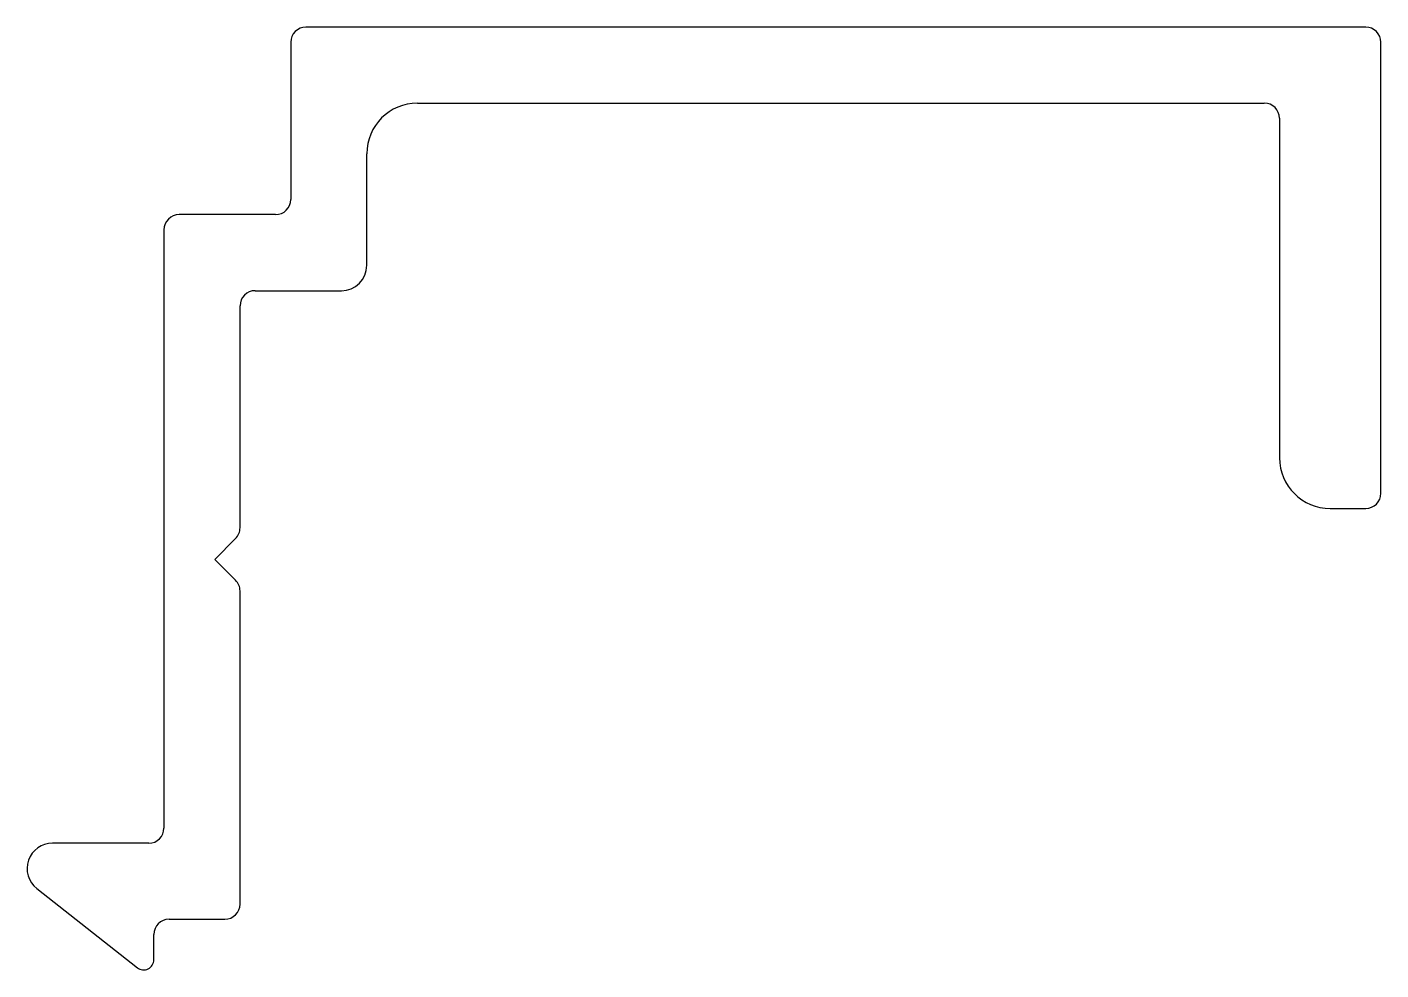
# Model space of a CAD drawing. Extents: x 860 to 886.7, y 452 to 470.6.
import ezdxf

# ---------------------------------------------------------------- set-up
doc = ezdxf.new("R2010")
doc.units = 0
doc.layers.get('0').update_dxf_attribs({"linetype": 'CONTINUOUS'})

msp = doc.modelspace()

# ---------------------------------------------------------------- linework, layer by layer
at = {"color": 0}
for p, q in [((886.416, 470.608), (865.516, 470.608)), ((865.216, 470.308), (865.216, 467.208)), ((886.716, 461.411), (886.716, 470.308)), ((867.716, 469.108), (884.416, 469.108)), ((884.716, 468.808), (884.716, 462.111)), ((866.716, 465.908), (866.716, 468.108)), ((864.916, 466.908), (863.016, 466.908)), ((862.716, 466.608), (862.716, 454.808)), ((864.516, 465.408), (866.216, 465.408)), ((864.216, 460.732), (864.216, 465.108)), ((885.716, 461.111), (886.416, 461.111)), ((863.716, 460.108), (864.128, 460.52)), ((864.128, 459.696), (863.716, 460.108)), ((864.216, 453.308), (864.216, 459.484)), ((862.416, 454.508), (860.516, 454.508)), ((860.207, 453.615), (862.193, 452.051)), ((862.816, 453.008), (863.916, 453.008)), ((862.516, 452.208), (862.516, 452.708))]:
    msp.add_line(p, q, dxfattribs=at)
for centre, radius, start, end in [((865.516, 470.308), 0.3, 90, 180), ((886.416, 470.308), 0.3, 0, 90), ((867.716, 468.108), 1, 90, 180), ((884.416, 468.808), 0.3, 0, 90), ((864.916, 467.208), 0.3, 270, 0), ((863.016, 466.608), 0.3, 90, 180), ((866.216, 465.908), 0.5, 270, 0), ((864.516, 465.108), 0.3, 90, 180), ((885.716, 462.111), 1, 180, 270), ((886.416, 461.411), 0.3, 270, 0), ((863.916, 460.732), 0.3, 315, 0), ((863.916, 459.484), 0.3, 0, 45), ((862.416, 454.808), 0.3, 270, 0), ((860.516, 454.008), 0.5, 90, 231.7681), ((863.916, 453.308), 0.3, 270, 0), ((862.816, 452.708), 0.3, 90, 180), ((862.316, 452.208), 0.2, 231.7681, 360)]:
    msp.add_arc(centre, radius, start, end, dxfattribs=at)

doc.saveas('drawing.dxf')
